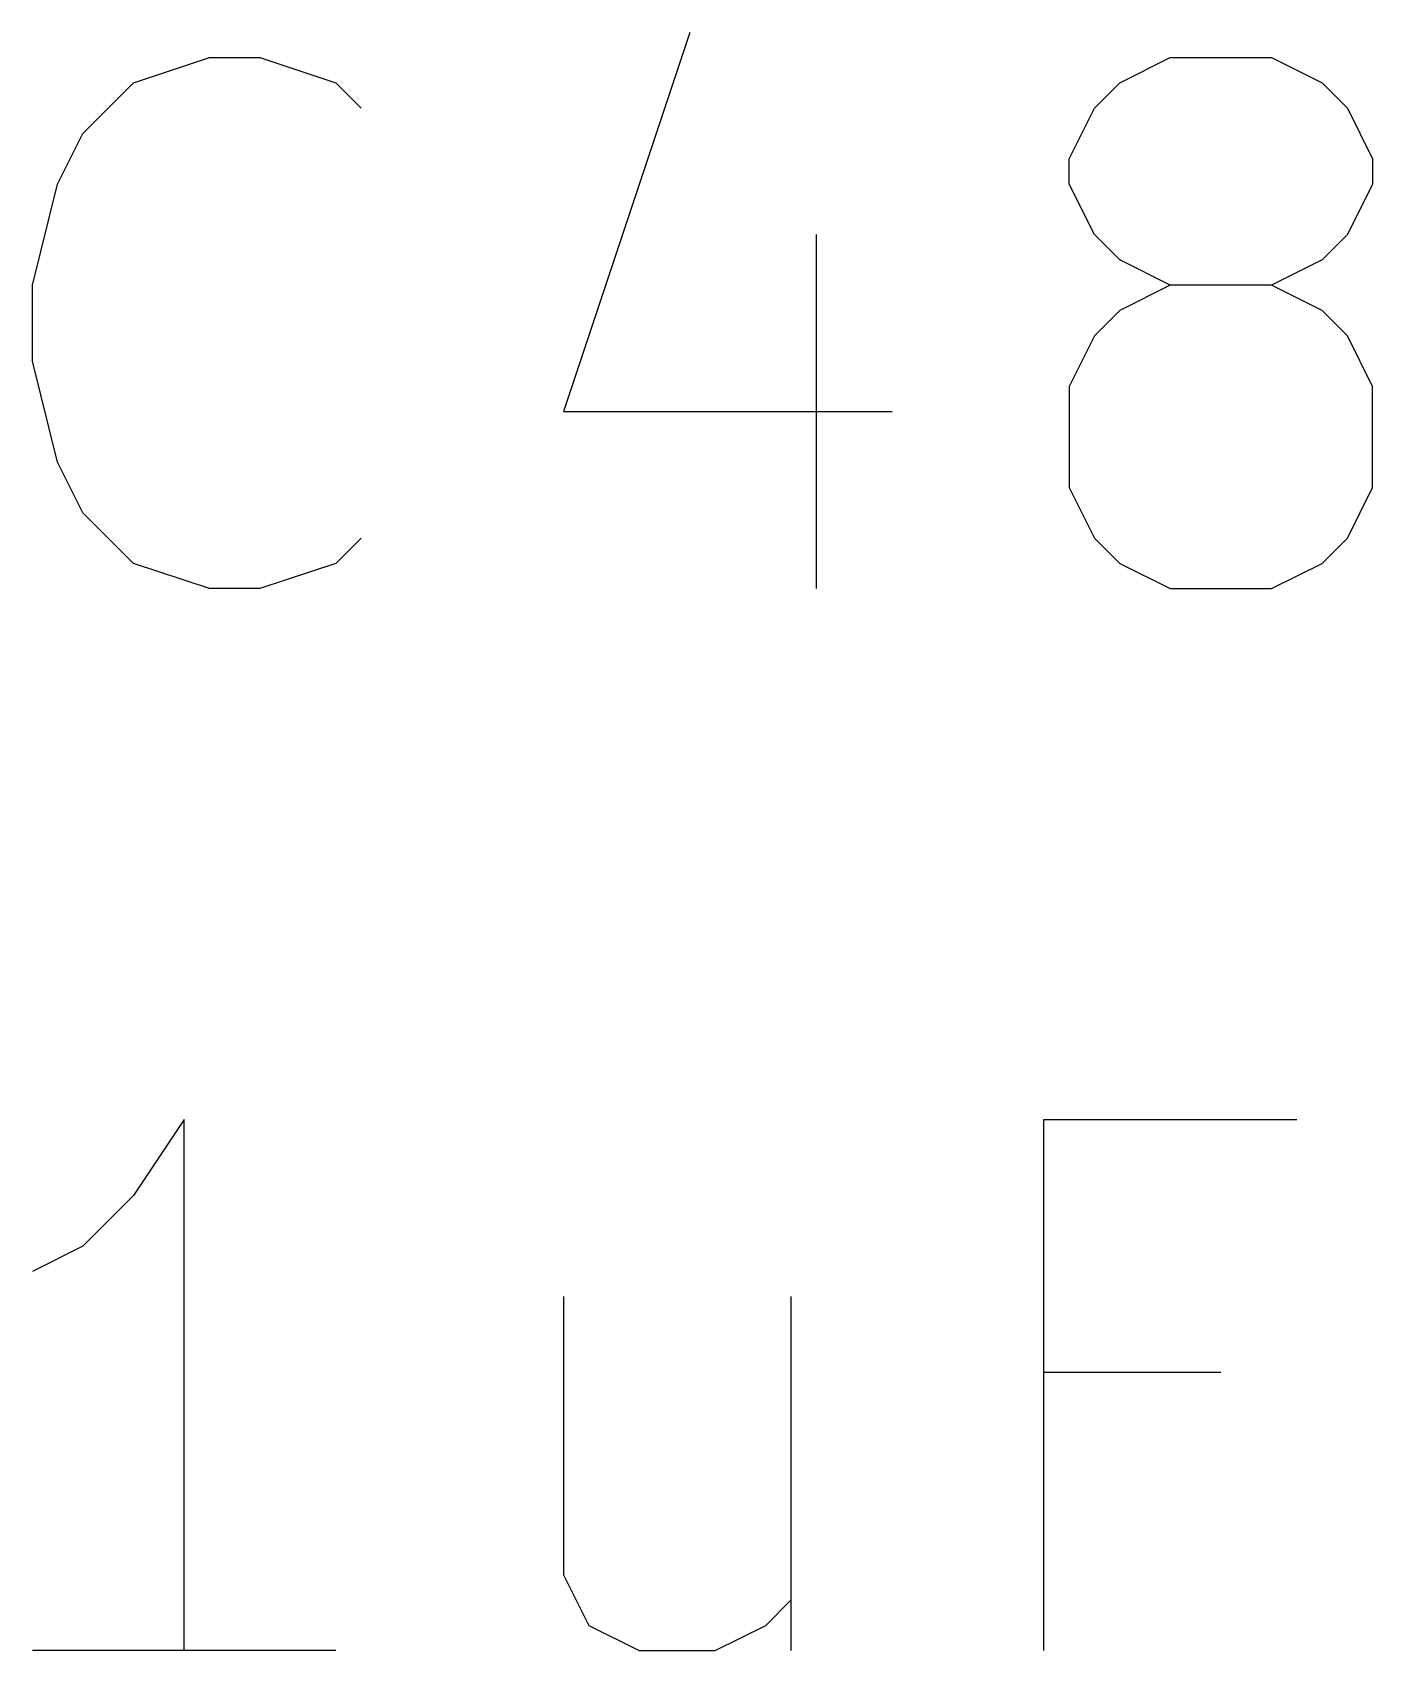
# Model space of a CAD drawing. Header units: millimetres. Extents: x 10 to 287, y -200 to -10.
# Drawn here: x 173.073 to 176.278, y -119.324 to -115.454 of the extents above; entities that cross this region are included whole.
import ezdxf

# ---------------------------------------------------------------- set-up
doc = ezdxf.new("R2010")
doc.units = ezdxf.units.MM
doc.layers.add('GREENSIXTYFIVE', color=129, linetype='CONTINUOUS')

msp = doc.modelspace()

# ---------------------------------------------------------------- linework, layer by layer
at = {"layer": 'GREENSIXTYFIVE', "linetype": 'CONTINUOUS'}
for p, q in [((174.6454, -115.4538), (174.3431, -116.3609)), ((173.315, -115.5747), (173.4964, -115.5142)), ((173.4964, -115.5142), (173.6173, -115.5142)), ((173.6173, -115.5142), (173.7988, -115.5747)), ((175.6735, -115.5747), (175.7945, -115.5142)), ((175.7945, -115.5142), (176.0364, -115.5142)), ((176.0364, -115.5142), (176.1573, -115.5747)), ((173.194, -115.6957), (173.315, -115.5747)), ((173.7988, -115.5747), (173.8592, -115.6352)), ((175.613, -115.6352), (175.6735, -115.5747)), ((176.1573, -115.5747), (176.2178, -115.6352)), ((175.5526, -115.7561), (175.613, -115.6352)), ((176.2178, -115.6352), (176.2783, -115.7561)), ((173.1335, -115.8166), (173.194, -115.6957)), ((175.5526, -115.8166), (175.5526, -115.7561)), ((176.2783, -115.7561), (176.2783, -115.8166)), ((173.0731, -116.0585), (173.1335, -115.8166)), ((175.613, -115.9376), (175.5526, -115.8166)), ((176.2783, -115.8166), (176.2178, -115.9376)), ((174.9478, -115.9376), (174.9478, -116.7842)), ((175.6735, -115.998), (175.613, -115.9376)), ((176.2178, -115.9376), (176.1573, -115.998)), ((175.7945, -116.0585), (175.6735, -115.998)), ((176.1573, -115.998), (176.0364, -116.0585)), ((173.0731, -116.2399), (173.0731, -116.0585)), ((175.7945, -116.0585), (175.6735, -116.119)), ((176.0364, -116.0585), (175.7945, -116.0585)), ((176.1573, -116.119), (176.0364, -116.0585)), ((175.6735, -116.119), (175.613, -116.1795)), ((176.2178, -116.1795), (176.1573, -116.119)), ((175.613, -116.1795), (175.5526, -116.3004)), ((176.2783, -116.3004), (176.2178, -116.1795)), ((173.1335, -116.4818), (173.0731, -116.2399)), ((175.5526, -116.3004), (175.5526, -116.5423)), ((176.2783, -116.5423), (176.2783, -116.3004)), ((174.3431, -116.3609), (175.1292, -116.3609)), ((173.194, -116.6028), (173.1335, -116.4818)), ((175.5526, -116.5423), (175.613, -116.6633)), ((176.2178, -116.6633), (176.2783, -116.5423)), ((173.315, -116.7238), (173.194, -116.6028)), ((173.8592, -116.6633), (173.7988, -116.7238)), ((175.613, -116.6633), (175.6735, -116.7238)), ((176.1573, -116.7238), (176.2178, -116.6633)), ((173.4964, -116.7842), (173.315, -116.7238)), ((173.7988, -116.7238), (173.6173, -116.7842)), ((175.6735, -116.7238), (175.7945, -116.7842)), ((176.0364, -116.7842), (176.1573, -116.7238)), ((173.6173, -116.7842), (173.4964, -116.7842)), ((175.7945, -116.7842), (176.0364, -116.7842)), ((173.4359, -118.0542), (173.315, -118.2357)), ((173.4359, -119.3242), (173.4359, -118.0542)), ((175.492, -119.3242), (175.492, -118.0542)), ((175.492, -118.0542), (176.0968, -118.0542)), ((173.315, -118.2357), (173.194, -118.3566)), ((173.194, -118.3566), (173.0731, -118.4171)), ((174.343, -118.4776), (174.343, -119.1428)), ((174.8873, -118.4776), (174.8873, -119.3242)), ((175.9154, -118.659), (175.492, -118.659)), ((174.343, -119.1428), (174.4035, -119.2638)), ((174.8268, -119.2638), (174.8873, -119.2033)), ((174.4035, -119.2638), (174.5245, -119.3242)), ((174.7059, -119.3242), (174.8268, -119.2638)), ((173.7988, -119.3242), (173.0731, -119.3242)), ((174.5245, -119.3242), (174.7059, -119.3242))]:
    msp.add_line(p, q, dxfattribs=at)

doc.saveas('drawing.dxf')
